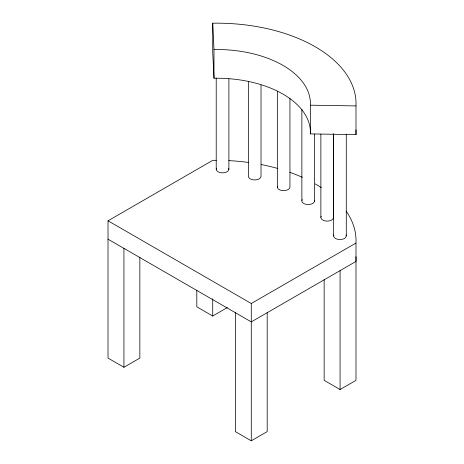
<?xml version="1.0" encoding="UTF-8"?>
<svg xmlns="http://www.w3.org/2000/svg" width="464" height="464" viewBox="0 0 464 464"><rect width="100%" height="100%" fill="white"/><g stroke="black" fill="none" stroke-linecap="round" stroke-linejoin="round"><path stroke-width="0.7" d="M139.85 257.201L139.85 358.086L123.929 367.279L108.013 358.086L108.013 220.8L212.721 160.347A139.455 80.51 0 0 1 216.218 160.318M196.806 290.249L196.806 306.82L212.721 316.013L227.418 307.528M108.013 220.8L251.279 303.514L355.987 243.061A139.455 80.51 0 0 0 346.156 211.05M235.358 312.707L235.358 431.607L251.279 440.8L267.194 431.607L267.194 312.707M324.15 279.456L324.15 380.347L340.071 389.534L355.987 380.347L355.987 243.061M212.721 23.2L213.985 49.52A93.844 54.184 0 0 1 310.399 105.183L355.987 105.914L355.987 134.635L310.399 133.905A93.844 54.184 0 0 0 213.985 78.242L212.721 51.922L212.721 23.2A139.455 80.51 0 0 1 355.987 105.914M108.013 239.18L251.279 321.894L355.987 261.441A139.455 80.51 0 0 0 355.975 256.673M346.283 133.986L346.283 235.909M340.071 270.634L340.071 389.534M333.616 133.986L333.616 235.909M333.523 133.812L333.523 217.662A6.334 3.654 0 0 1 326.03 221.055A6.334 3.654 0 0 1 321.181 216.323M320.879 134.137L320.879 217.262M314.453 134.102L314.453 201.324M310.399 105.183L310.399 133.905M301.867 109.446L301.867 200.523M289.948 98.455L289.948 186.638A6.334 3.654 0 0 1 283.429 190.646A6.334 3.654 0 0 1 277.397 186.395M277.344 91.211L277.344 187.346M261.023 85.034L261.023 176.117A6.334 3.654 0 0 1 254.962 179.922A6.334 3.654 0 0 1 248.373 176.419L248.373 81.728M251.279 303.514L251.279 440.8M228.885 78.892L228.885 169.25M216.218 78.074L216.218 169.151M213.985 49.52L213.985 78.242M212.721 298.717L212.721 316.013M123.929 248.373L123.929 367.279M228.81 160.625A139.455 80.51 0 0 1 248.779 162.493M261.348 164.575A139.455 80.51 0 0 1 277.843 168.496M289.936 172.353A139.455 80.51 0 0 1 302.331 177.329M315.195 183.895A139.455 80.51 0 0 1 321.349 187.688M346.069 234.958A6.334 3.654 0 0 1 339.95 239.563A6.334 3.654 0 0 1 333.836 234.958M314.418 200.373A6.334 3.654 0 0 1 307.464 204.554A6.334 3.654 0 0 1 302.261 199.595M228.688 168.299A6.334 3.654 0 0 1 222.471 172.857A6.334 3.654 0 0 1 216.456 168.206M355.975 129.862A139.455 80.51 0 0 1 355.987 134.635"/></g></svg>
